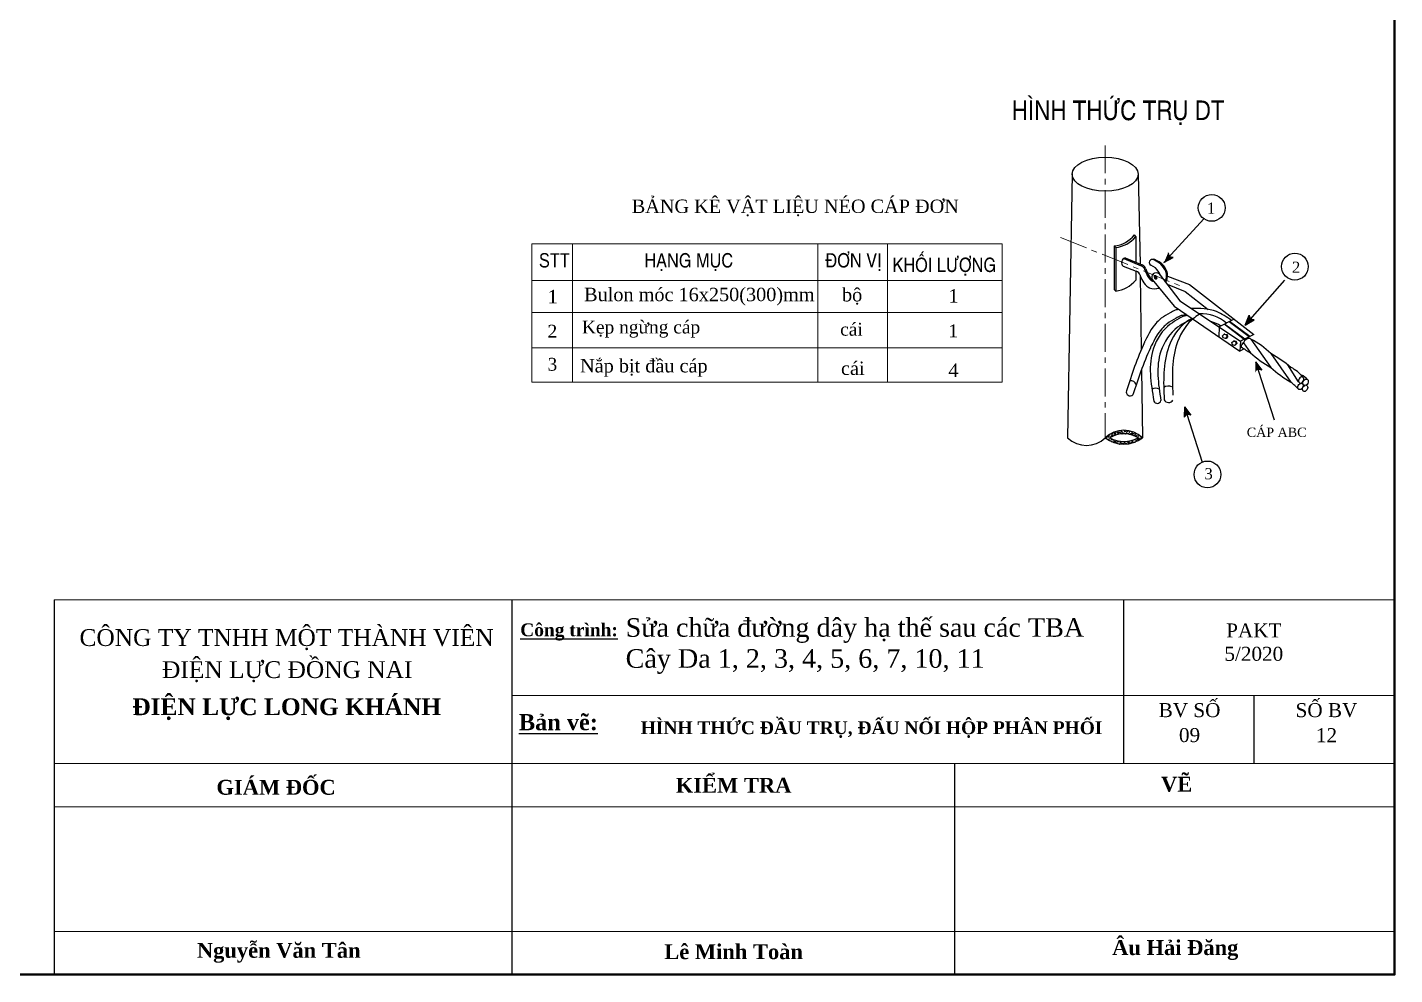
# Model space of a CAD drawing. Header units: millimetres. Extents: x 5654510 to 5731940, y 588357 to 647777.
# Drawn here: x 5684193 to 5691542, y 621974 to 627068 of the extents above; entities that cross this region are included whole.
import ezdxf

# ---------------------------------------------------------------- set-up
doc = ezdxf.new("R2010")
doc.units = ezdxf.units.MM
doc.header["$LTSCALE"] = 120
doc.header["$MEASUREMENT"] = 0
doc.linetypes.add('CENTER', pattern=[2, 1.25, -0.25, 0.25, -0.25])
for name, color, linetype in [('Chu', 5, 'Continuous'), ('KICHTHUOC', 7, 'Continuous'), ('Nen', 7, 'Continuous')]:
    doc.layers.add(name, color=color, linetype=linetype)
doc.layers.add('Day 22kV', color=1, linetype='Continuous', lineweight=15)
doc.layers.add('truc', color=5, linetype='CENTER', lineweight=5)
doc.layers.add('PointCheckModelLayout', color=9, linetype='Continuous', plot=False)
doc.styles.add('GIA1', font='VHTIME.TTF', dxfattribs={"height": 3})
doc.styles.add('STYLE2', font='VHELVCN.TTF', dxfattribs={"height": 500})
doc.styles.add('VN', font='VTIMESN.TTF')
doc.styles.add('WMF-VNI-HELVE-CONDENSE1', font='VHELVCN.TTF')

msp = doc.modelspace()

# ---------------------------------------------------------------- hatches: boundary and pattern name
h = msp.add_hatch()
h.set_pattern_fill('AR-SAND', color=256, scale=0.243181, style=0)
h.set_pattern_definition([(37.5, (5686144.005, 619305.371), (-0.389097, 11.901586), [0, -9.388721, 0, -10.500544, 0, -10.037284]), (7.5, (5686144.005, 619305.37), (10.93154, 17.431805), [0, -5.064968, 0, -8.462203, 0, -3.242815]), (327.5, (5686136.407, 619305.371), (19.23541, 0.03495), [0, -3.088395, 0, -11.118223, 0, -14.515457]), (317.5, (5686136.407, 619305.37), (18.56822, 5.42121), [0, -1.544198, 0, -7.288613, 0, -8.338667])])
h.paths.add_polyline_path([(5689986.09, 624860.68, 0.3497136), (5690186.1, 624860.68, 0.4032043)])
h.paths.add_polyline_path([(5690162.3, 624860.7, 0.2858769), (5690009.89, 624860.7, 0.2525936)], flags=16)
at = {"layer": 'KICHTHUOC'}
for points in [[(5690301.81, 625803.12), (5690351.86, 625830.06), (5690330.03, 625833.99), (5690324.17, 625855.37)], [(5690737.51, 625466.81), (5690787.3, 625494.22), (5690765.44, 625497.94), (5690759.38, 625519.27)], [(5690793.41, 625269.93), (5690791.77, 625213.12), (5690806.07, 625230.07), (5690827.52, 625224.47)], [(5690411.64, 625027.99), (5690409.99, 624971.18), (5690424.29, 624988.13), (5690445.74, 624982.53)]]:
    msp.add_hatch(color=256, dxfattribs=at).paths.add_polyline_path(points)

# ---------------------------------------------------------------- linework, layer by layer
for p, q in [((5689809.05, 626279.69), (5689783.62, 624860.68)), ((5690163.13, 626279.69), (5690172.99, 625794.91)), ((5690150, 625942.65), (5690142.51, 625951.3)), ((5690150, 625942.65), (5690150, 625804.31)), ((5690034.83, 625892.33), (5690034.83, 625658.18)), ((5690042.32, 625883.68), (5690034.83, 625892.33)), ((5690042.32, 625883.68), (5690042.32, 625649.52)), ((5690085.46, 625824.24), (5690179.44, 625785.79)), ((5690092.69, 625827.76), (5690184.39, 625790.24)), ((5690081.93, 625783.4), (5690152.14, 625757.06)), ((5690150, 625757.86), (5690150, 625708.49)), ((5690174.22, 625734.15), (5690179.65, 625335.21)), ((5690238.88, 625711.7), (5690356.85, 625567.73)), ((5690275.18, 625741.64), (5690387.09, 625597.67)), ((5690318.07, 625686.46), (5690416.52, 625647.17)), ((5690321.59, 625729.59), (5690438.72, 625684.22)), ((5690438.72, 625684.22), (5690784.31, 625416.21)), ((5690042.32, 625649.52), (5690034.83, 625658.18)), ((5690416.52, 625647.17), (5690538.74, 625550.81)), ((5690356.85, 625567.73), (5690710.11, 625326.33)), ((5690387.09, 625597.67), (5690713.25, 625379.3)), ((5690597.9, 625456.53), (5690596.09, 625404.24)), ((5690678.4, 625498.35), (5690597.9, 625456.53)), ((5690733.46, 625389.8), (5690625.26, 625470.75)), ((5690735.8, 625391.01), (5690627.6, 625471.96)), ((5690760.09, 625403.63), (5690651.89, 625484.58)), ((5690762.43, 625404.85), (5690654.23, 625485.8)), ((5690628.94, 625418.6), (5690625.41, 625417.57)), ((5690635.22, 625395.13), (5690631.69, 625394.1)), ((5690640.68, 625415.45), (5690637.14, 625414.42)), ((5690643.81, 625403.72), (5690640.28, 625402.69)), ((5690678.37, 625382.11), (5690674.83, 625381.08)), ((5690784.31, 625416.21), (5690713.25, 625379.3)), ((5690768.54, 625391.57), (5690875.47, 625238.88)), ((5690684.64, 625358.64), (5690681.11, 625357.61)), ((5690690.1, 625378.96), (5690686.56, 625377.93)), ((5690693.23, 625367.23), (5690689.7, 625366.2)), ((5690713.25, 625379.3), (5690710.11, 625326.33)), ((5690733.07, 625338.26), (5690710.11, 625326.33)), ((5690729.19, 625371.69), (5690767.35, 625317.21)), ((5690876.66, 625313.24), (5690983.59, 625160.56)), ((5691025.65, 625160.68), (5690966.78, 625253.41)), ((5690181.1, 625228.28), (5690186.1, 624860.68)), ((5691043.56, 625125.57), (5691048.18, 625113.51))]:
    msp.add_line(p, q)
at = {"color": 0, "lineweight": 13}
for p, q in [((5686904.75, 625904.17), (5689371.18, 625904.17)), ((5686904.75, 625904.17), (5689431.86, 625904.17)), ((5686904.75, 625159.72), (5686904.75, 625904.17)), ((5687122.67, 625904.17), (5687122.67, 625159.72)), ((5688441.41, 625904.17), (5688441.41, 625159.72)), ((5688816.2, 625904.17), (5688816.2, 625159.72)), ((5689431.86, 625904.17), (5689431.86, 625159.72)), ((5686904.75, 625705.92), (5689431.86, 625705.92)), ((5686904.75, 625534.81), (5689431.86, 625534.81)), ((5686904.75, 625343.84), (5689431.86, 625343.84)), ((5686904.75, 625159.72), (5689431.86, 625159.72))]:
    msp.add_line(p, q, dxfattribs=at)
at = {"color": 0}
for p, q in [((5686798.9, 621973.84), (5686798.9, 623988.55)), ((5690086.52, 623108.44), (5690086.52, 623988.55)), ((5690786.43, 623108.44), (5690786.43, 623471.48)), ((5689178.56, 621973.84), (5689178.56, 623108.44))]:
    msp.add_line(p, q, dxfattribs=at)
at = {"lineweight": 40}
msp.add_lwpolyline([(5677133.29, 632161.53), (5677133.29, 621973.84), (5691541.59, 621973.84), (5691541.59, 632161.53)], close=True, dxfattribs=at)
for points in [[(5690619.95, 625397.25), (5690616.82, 625408.99), (5690625.41, 625417.57), (5690637.14, 625414.42), (5690640.28, 625402.69), (5690631.69, 625394.1)], [(5690669.38, 625360.76), (5690666.24, 625372.5), (5690674.83, 625381.08), (5690686.56, 625377.93), (5690689.7, 625366.2), (5690681.11, 625357.61)]]:
    msp.add_lwpolyline(points, close=True)
for points in [[(5690628.94, 625418.6), (5690640.68, 625415.45), (5690643.81, 625403.72), (5690635.22, 625395.13)], [(5690678.37, 625382.11), (5690690.1, 625378.96), (5690693.23, 625367.23), (5690684.64, 625358.64)]]:
    msp.add_lwpolyline(points)
for centre in [(5690558.36, 626096.89), (5691005.22, 625781.02), (5690535.57, 624663.48)]:
    msp.add_circle(centre, 72.07)
for centre, radius, start, end in [((5690017.71, 626051.38), 159.97, 276.142819, 321.272785), ((5690025.2, 626042.73), 159.97, 276.142819, 321.272785), ((5690100.6, 625802.36), 26.61, 107.297732, 225.440006), ((5690140.72, 625723.95), 35.02, 17.198152, 70.976784), ((5690166.19, 625753.38), 35.02, 17.597959, 67.75072), ((5690171.14, 625757.83), 35.02, 17.597959, 67.75072), ((5690239.67, 625802.62), 16.87, 66.56163, 240.247586), ((5690206.22, 625715.3), 76.87, 28.493329, 70.966132), ((5690246.02, 625804.39), 16.87, 66.56163, 116.844094), ((5690025.2, 625808.57), 159.97, 276.142819, 321.272785), ((5690259.55, 625723.62), 23.86, 49.052459, 209.988121), ((5690486.47, 624945.9), 613.69, 99.811466, 101.705368), ((5690473.04, 625191.23), 365.53, 72.425684, 93.717952), ((5690382.34, 625107.37), 476.8, 53.646225, 65.057552), ((5690518.51, 624916.51), 613.69, 98.975589, 101.705368), ((5690534.68, 624914.2), 613.69, 99.949385, 101.705368), ((5690574.67, 624898.04), 613.69, 101.168423, 101.705368), ((5690504.52, 625325.76), 201.42, 48.701285, 93.311469), ((5690495.02, 625284.68), 209.6, 57.540833, 73.565522), ((5690761.1, 625361.94), 33.37, 83.625381, 163.010421), ((5690429.86, 625037.84), 489.72, 46.244978, 46.846551), ((5690537.98, 624959.51), 489.72, 46.244978, 61.913793), ((5690737.63, 625352.93), 20.57, 114.203286, 191.236607), ((5691071.18, 625850.4), 613.69, 234.802202, 240.324179), ((5691179.3, 625772.08), 613.69, 227.834591, 240.324179), ((5690507.26, 624659.03), 751.3, 50.575505, 60.548828), ((5691287.42, 625693.75), 613.69, 227.834591, 240.324179), ((5690886.41, 625055.12), 208.69, 39.182928, 61.999004), ((5690126.07, 625140.12), 26.66, 11.667036, 110.143299), ((5691004.02, 625113.46), 92.1, 38.529022, 68.211373), ((5690120.37, 625107.66), 21.34, 165.361662, 310.919216), ((5690256.23, 625088.08), 38.9, 59.359135, 119.483816), ((5690325.82, 625092.2), 46.07, 66.09214, 123.435977), ((5690618.49, 624722.13), 570.54, 44.341167, 50.214806), ((5691020.79, 625109.29), 59.77, 30.822013, 37.621073), ((5690265.79, 625065.29), 19.77, 200.813837, 346.198867), ((5690326.63, 625077.17), 26.7, 206.663278, 329.75717), ((5690086.09, 624756.84), 144.17, 46.080988, 133.919012), ((5690086.09, 624738.32), 144.17, 58.091984, 121.908016), ((5689884.86, 624965.81), 145.94, 226.078779, 313.921221), ((5690086.09, 624986.17), 160.46, 231.449151, 308.550849), ((5690086.09, 625001.92), 160.46, 241.647963, 298.352037)]:
    msp.add_arc(centre, radius, start, end)
msp.add_ellipse((5689986.09, 626277.78), major_axis=(-177.08, 0), ratio=0.5146923)
at = {"extrusion": (0, 0, -1)}
for centre, major_axis, ratio in [((5690256.47, 625723.56), (-5.54, 7.85), 0.7255982), ((5690255.15, 625725.24), (2.77, -5.05), 0.6684282), ((5691039.13, 625171.17), (9.03, 15.79), 0.7203603)]:
    msp.add_ellipse(centre, major_axis=major_axis, ratio=ratio, dxfattribs=at)
for centre, start_param, end_param in [((5691062.98, 625159.44), 0.4503497, 6.348121), ((5691035.57, 625136.69), 3.5391613, 9.424778), ((5691060.13, 625126.73), 3.9118637, 5.4799439), ((5691060.13, 625126.73), -0.3372511, 3.435759)]:
    msp.add_ellipse(centre, major_axis=(9.03, 15.79), ratio=0.7203603, start_param=start_param, end_param=end_param, dxfattribs=at)
for points in [[(5690199.56, 625763.97), (5690203.28, 625752.26), (5690207.65, 625740.71), (5690214.05, 625729.63)], [(5690204.51, 625768.42), (5690208.19, 625756.84), (5690221.43, 625718.85), (5690240.19, 625710.11)], [(5690281.06, 625734.07), (5690280.46, 625737.35), (5690278.52, 625742.51), (5690273.78, 625751.98)], [(5690174.17, 625734.3), (5690178.31, 625720.94), (5690190.63, 625686.89), (5690219.71, 625668.99)], [(5690271.24, 625665.08), (5690272.86, 625665.44), (5690274.46, 625665.86), (5690276.04, 625666.35)]]:
    msp.add_open_spline(points, degree=3)
for points, knots in [([(5690307.65, 625699.86), (5690307.66, 625699.88), (5690316.81, 625718.81), (5690318.33, 625752.82), (5690286.61, 625794.67), (5690266.49, 625806.39), (5690246.38, 625818.1)], [5.7298672, 5.7298672, 5.7298672, 5.7298672, 5.7318653, 7.5986293, 9.1175221, 10.3351887, 10.3351887, 10.3351887, 10.3351887]), ([(5690310.87, 625695.73), (5690312.02, 625697.7), (5690323.08, 625718.62), (5690324.68, 625754.59), (5690292.96, 625796.44), (5690272.85, 625808.16), (5690252.73, 625819.88)], [5.5348293, 5.5348293, 5.5348293, 5.5348293, 5.7318653, 7.5986293, 9.1175221, 10.3351887, 10.3351887, 10.3351887, 10.3351887]), ([(5690214.05, 625729.63), (5690231.97, 625702.89), (5690239.09, 625701.49), (5690245.97, 625702.04), (5690246.73, 625702.12)], [2.48649377, 2.48649377, 2.48649377, 2.48649377, 2.91541849, 2.96885201, 2.96885201, 2.96885201, 2.96885201]), ([(5690219.71, 625668.99), (5690220.76, 625668.45), (5690237.81, 625660.21), (5690259.35, 625659.72), (5690275.68, 625666.78)], [2.8162688, 2.8162688, 2.8162688, 2.8162688, 2.9154185, 4.4014561, 4.4014561, 4.4014561, 4.4014561]), ([(5690335.73, 625533), (5690318.8, 625523.83), (5690284.87, 625505.44), (5690258.85, 625477.94), (5690233.71, 625443.69)], [0, 0, 0, 0, 1.6334314, 3.2730386, 3.2730386, 3.2730386, 3.2730386]), ([(5690367.77, 625503.61), (5690350.84, 625494.44), (5690318.42, 625476.87), (5690293.22, 625450.97), (5690264.32, 625414.26)], [0, 0, 0, 0, 1.6334314, 3.1275881, 3.1275881, 3.1275881, 3.1275881]), ([(5690452.43, 625502.41), (5690440.64, 625495.76), (5690384.06, 625461.68), (5690292.32, 625313.92), (5690298.67, 625162.79), (5690302.77, 625065.19)], [0.4776732, 0.4776732, 0.4776732, 0.4776732, 1.6334314, 6.1338174, 14.3408496, 14.3408496, 14.3408496, 14.3408496]), ([(5690499.36, 625527.84), (5690487.56, 625521.19), (5690430.98, 625487.1), (5690339.25, 625339.35), (5690345.6, 625188.22), (5690349.7, 625090.62)], [0.4776732, 0.4776732, 0.4776732, 0.4776732, 1.6334314, 6.1338174, 14.3408496, 14.3408496, 14.3408496, 14.3408496]), ([(5690233.71, 625443.69), (5690201.76, 625384.6), (5690158.59, 625292.79), (5690128.28, 625200.23), (5690099.73, 625113.05)], [5.6431903, 5.6431903, 5.6431903, 5.6431903, 6.1338174, 14.0823637, 14.0823637, 14.0823637, 14.0823637]), ([(5690264.32, 625414.26), (5690235.27, 625358.32), (5690192.38, 625267.58), (5690162.05, 625176.09), (5690134.35, 625091.53)], [5.5001205, 5.5001205, 5.5001205, 5.5001205, 6.1338174, 13.8430238, 13.8430238, 13.8430238, 13.8430238])]:
    msp.add_open_spline(points, degree=3, knots=knots)
for points in [[(5690361.96, 625546.83), (5690347.21, 625540.6), (5690335.73, 625533)], [(5690383.95, 625501.31), (5690335.12, 625471.5), (5690245, 625342.22), (5690247.31, 625058.26)], [(5690423.93, 625485.15), (5690375.11, 625455.34), (5690284.99, 625326.06), (5690284.99, 625060.57)], [(5690394, 625517.43), (5690379.26, 625511.21), (5690367.77, 625503.61)], [(5690410.18, 625515.13), (5690395.43, 625508.9), (5690383.95, 625501.31)], [(5690450.17, 625498.97), (5690435.42, 625492.74), (5690423.93, 625485.15)]]:
    msp.add_spline(points, degree=3)
at = {"layer": 'Day 22kV', "color": 0, "lineweight": 20}
for p, q in [((5691541.59, 623988.55), (5684337.44, 623988.55)), ((5691541.59, 623475.1), (5686798.9, 623475.1)), ((5691541.59, 623108.44), (5684340.56, 623108.44)), ((5691541.59, 622876.59), (5684336.89, 622876.3)), ((5691541.59, 622205.6), (5684337.55, 622205.6))]:
    msp.add_line(p, q, dxfattribs=at)
at = {"layer": 'KICHTHUOC'}
for p, q in [((5690301.81, 625803.12), (5690515.73, 626038.78)), ((5690301.81, 625803.12), (5690351.86, 625830.06)), ((5690324.17, 625855.37), (5690330.03, 625833.99)), ((5690351.86, 625830.06), (5690330.03, 625833.99)), ((5690737.51, 625466.81), (5690951.83, 625707.39)), ((5690737.51, 625466.81), (5690759.38, 625519.27)), ((5690737.51, 625466.81), (5690787.3, 625494.22)), ((5690759.38, 625519.27), (5690765.44, 625497.94)), ((5690787.3, 625494.22), (5690765.44, 625497.94)), ((5690793.41, 625269.93), (5690827.52, 625224.47)), ((5690793.41, 625269.93), (5690893.88, 624957.25)), ((5690827.52, 625224.47), (5690806.07, 625230.07)), ((5690411.64, 625027.99), (5690409.99, 624971.18)), ((5690411.64, 625027.99), (5690445.74, 624982.53)), ((5690411.64, 625027.99), (5690507.44, 624729.83)), ((5690409.99, 624971.18), (5690424.29, 624988.13)), ((5690445.74, 624982.53), (5690424.29, 624988.13))]:
    msp.add_line(p, q, dxfattribs=at)
at = {"layer": 'Nen', "color": 0}
msp.add_line((5684337.44, 623988.55), (5684337.44, 621975.1), dxfattribs=at)
at = {"layer": 'PointCheckModelLayout', "color": 0}
for p, q in [((5691541.59, 623988.55), (5691541.59, 621973.84)), ((5691541.59, 623208.98), (5691541.59, 623649.04)), ((5684337.44, 621975.1), (5691541.59, 621973.84))]:
    msp.add_line(p, q, dxfattribs=at)
at = {"layer": 'truc'}
for p, q in [((5689986.09, 626432.98), (5689986.09, 624860.68)), ((5689746.17, 625937.55), (5690393.18, 625676.41))]:
    msp.add_line(p, q, dxfattribs=at)

# ---------------------------------------------------------------- texts
at = {"color": 7, "style": 'WMF-VNI-HELVE-CONDENSE1'}
msp.add_text('HÌNH THÖÙC TRUÏ DT', height=105.1315, dxfattribs=at).set_placement((5689483.74, 626569.24))
at = {"color": 0, "lineweight": 13, "style": 'STYLE2'}
for s, height, p in [('STT', 76.8, (5686942.32, 625776.53)), ('HAÏNG MUÏC', 76.8, (5687508.92, 625776.53)), ('ÑÔN VÒ ', 76.8, (5688482.35, 625776.53)), ('KHOÁI LÖÔÏNG', 76.8004, (5688842.48, 625752.41))]:
    msp.add_text(s, height=height, dxfattribs=at).set_placement(p)
at = {"attachment_point": 1, "style": 'GIA1'}
for s, insert, char_height, width in [('b¶ng kª vËt liÖu nÐo c¸p ®¬n', (5687441.34, 626141.52), 72, 1798.6788), ('1', (5690532.69, 626125.34), 60, 54.132), ('2', (5690989.3, 625807.76), 60, 54.132), ('{\\fTimes New Roman|b0|i0|c0|p18;bộ}', (5688571.41, 625665.92), 72, 464.8104), ('3', (5690518.83, 624697.43), 60, 54.132)]:
    msp.add_mtext(s, dxfattribs=dict(at, insert=insert, char_height=char_height, width=width))
at = {"color": 0, "lineweight": 13, "attachment_point": 1, "style": 'GIA1'}
for s, insert, char_height, width in [('1', (5686989.25, 625655.64), 72, 464.8104), ('{\\fTimes New Roman|b0|i0|c0|p18;Bulon móc 16x250(300)mm}', (5687185.32, 625667.22), 72, 1204.5456), ('1', (5689143.11, 625659.75), 72, 464.8104), ('2', (5686988.7, 625468.31), 69, 445.4433), ('{\\fTimes New Roman|b0|i0|c0|p18;Kẹp ngừ\\fTimes New Roman|b0|i0|c238|p18;ng c\\fTimes New Roman|b0|i0|c0|p18;á\\fTimes New Roman|b0|i0|c238|p18;p}', (5687173.72, 625490.66), 69, 1175.001), ('\\f.VnTime|b0|i0|c0|p34;c¸i', (5688561.43, 625478.64), 69, 445.4433), ('1', (5689143.11, 625470.41), 69, 445.4433), ('3', (5686988.7, 625290.49), 69, 445.4433), ('\\f.VnTime|b0|i0|c0|p34;N¾p bÞt ®Çu c¸p', (5687163.55, 625284.04), 72, 1226.088), ('\\f.VnTime|b0|i0|c0|p34;c¸i', (5688566.04, 625270.61), 72, 464.8104), ('4', (5689143.11, 625259.73), 72, 464.8104)]:
    msp.add_mtext(s, dxfattribs=dict(at, insert=insert, char_height=char_height, width=width))
at = {"layer": 'Chu', "color": 7, "insert": (5690746.76, 624915.21), "char_height": 50, "width": 631.6975, "attachment_point": 1, "style": 'GIA1'}
msp.add_mtext('c¸p abc', dxfattribs=at)
at = {"layer": 'Chu', "color": 0, "style": 'VN'}
for s, insert, char_height, width, attachment_point in [('{\\fTimes New Roman|b0|i0|c0|p18;CÔNG TY TNHH MỘT THÀNH VIÊN}', (5685585.96, 623775.02), 90.3953, 4585.8567, 5), ('{\\fTimes New Roman|b1|i0|c0|p18;\\LCông trình:}', (5687104.21, 623816.46), 69.1128, 699.9505, 5), ('{\\fTimes New Roman|b0|i0|c0|p18;Sửa chữa đường dây hạ thế sau các TBA Cây Da 1, 2, 3, 4, 5, 6, 7, 10, 11}', (5687408.41, 623740.82), 100, 2642.3386, 4), ('{\\fTimes New Roman|b0|i0|c0|p18;ĐIỆN LỰC ĐỒNG NAI}', (5685589.56, 623602.66), 90.3953, 4585.8567, 5), ('{\\fTimes New Roman|b1|i0|c0|p18;ĐIỆN LỰC LONG KHÁNH}', (5685586.49, 623400.85), 90.3953, 4585.8567, 5), ('{\\fTimes New Roman|b1|i0|c0|p18;\\LBản vẽ:}', (5687047.13, 623330.66), 86.391, 699.9505, 5), ('{\\fTimes New Roman|b1|i0|c0|p18;HÌNH THỨC ĐẦU TRỤ, ĐẤU NỐI HỘP PHÂN PHỐI}', (5688730.23, 623291.26), 69.1128, 3821.5473, 5), ('{\\fTimes New Roman|b1|i0|c0|p18;GIÁM ĐỐC}', (5685529.69, 622980.75), 80, 3821.5473, 5), ('{\\fTimes New Roman|b1|i0|c0|p18;KIỂM TRA}', (5687988.73, 622992.02), 80, 3821.5473, 5), ('{\\fTimes New Roman|b1|i0|c0|p18;VẼ}', (5690369.73, 622996.71), 80, 3821.5473, 5), ('{\\fTimes New Roman|b1|i0|c0|p18;Nguyễn Văn Tân}', (5685543.86, 622091.14), 80, 3821.5473, 5), ('{\\fTimes New Roman|b1|i0|c0|p18;Âu Hải Đăng}', (5690362.36, 622105.95), 80, 3821.5473, 5), ('{\\fTimes New Roman|b1|i0|c0|p18;Lê Minh Toàn}', (5687988.73, 622096.75), 80, 3821.5473, 5)]:
    msp.add_mtext(s, dxfattribs=dict(at, insert=insert, char_height=char_height, width=width, attachment_point=attachment_point))
at = {"layer": 'Chu', "color": 1, "char_height": 75.3294, "width": 3821.5473, "attachment_point": 5, "style": 'VN'}
for s, insert in [('{\\fTimes New Roman|b0|i0|c0|p18;PAKT\\P5/2020}', (5690784.6, 623761.37)), ('{\\fTimes New Roman|b0|i0|c0|p18;BV SỐ}', (5690439.25, 623395.37)), ('{\\fTimes New Roman|b0|i0|c0|p18;SỐ BV}', (5691175.06, 623395.37)), ('{\\fTimes New Roman|b0|i0|c0|p18;09}', (5690439.25, 623261.55)), ('{\\fTimes New Roman|b0|i0|c0|p18;12}', (5691175.06, 623261.55))]:
    msp.add_mtext(s, dxfattribs=dict(at, insert=insert))

doc.saveas('drawing.dxf')
